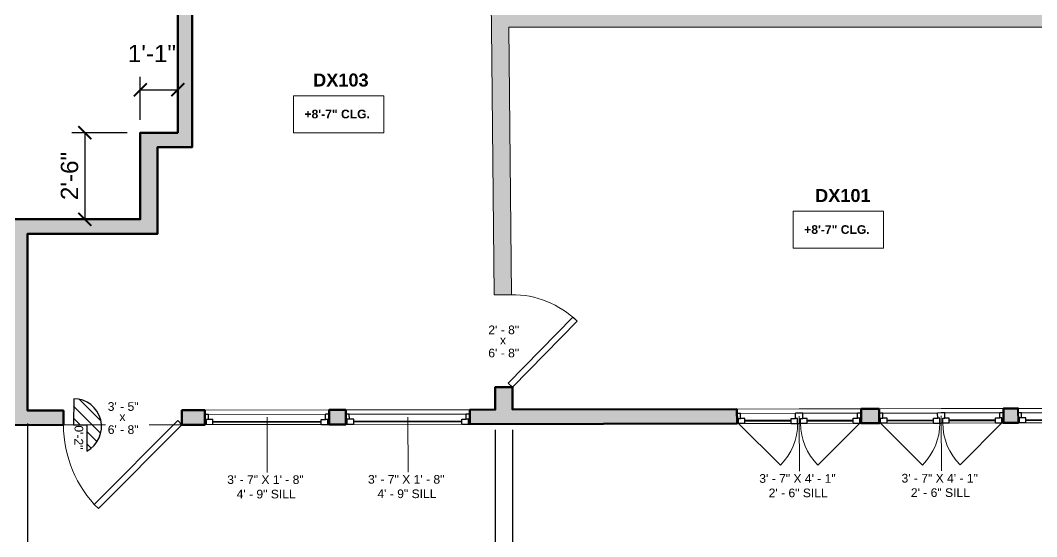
# Model space of a CAD drawing. Header units: inches. Extents: x -2078 to 106214, y -964 to 6385.
# Drawn here: x 93192.4 to 93544.3, y 3514.4 to 3693.2 of the extents above; entities that cross this region are included whole.
import ezdxf

# ---------------------------------------------------------------- set-up
doc = ezdxf.new("R2010")
doc.units = ezdxf.units.IN
doc.header["$MEASUREMENT"] = 0
for name, color, linetype, lineweight in [('A-ANNO', 2, 'Continuous', 5), ('A-ANNO-DIMS', 1, 'Continuous', 9), ('A-DETAIL-2', 20, 'Continuous', 25), ('A-DETAIL-3', 40, 'Continuous', 15), ('A-DOOR', 1, 'Continuous', 18), ('A-GLAZ', 2, 'Continuous', 30), ('A-WALL', 3, 'Continuous', 40), ('A-WINDOWS', 2, 'Continuous', 18)]:
    doc.layers.add(name, color=color, linetype=linetype, lineweight=lineweight)
doc.layers.add('A-HATCH', color=9, linetype='Continuous')
doc.styles.add('Arial_1', font='arial.ttf', dxfattribs={"height": 0.0625})
doc.styles.add('Arial_2', font='arial.ttf', dxfattribs={"height": 3})
doc.styles.add('Arial_B', font='arialbd.ttf', dxfattribs={"height": 4.5})
doc.styles.add('Arial_B_1', font='arialbd.ttf', dxfattribs={"height": 3})
doc.styles.add('Jay Cad', font='arial.ttf', dxfattribs={"height": 0.125})
doc.dimstyles.new('Jay Cad - DIMS', dxfattribs={"dimtxt": 0.125, "dimasz": 0.09375, "dimexe": 0.09375, "dimexo": 0.09375, "dimgap": 0.046875, "dimtad": 1, "dimdec": 1, "dimzin": 0, "dimdsep": 46, "dimlunit": 4, "dimtxsty": 'Jay Cad', "dimblk": 'ARCHTICK', "dimcen": 0.09, "dimclrd": 1, "dimclre": 1, "dimclrt": 256, "dimadec": 0, "dimazin": 0, "dimtfac": 1, "dimtdec": 1, "dimtofl": 0, "dimtmove": 1, "dimatfit": 3, "dimfxl": 1, "dimtolj": 1, "dimtzin": 0, "dimarcsym": 0})

# ---------------------------------------------------------------- blocks, each defined once
blk = doc.blocks.new('JC_SINGLE DOOR-NO TRIM - SINGLE DOOR-1461038-Didax House - 1ST FL')
at = {"layer": 'A-DOOR', "lineweight": 30}
for p, q in [((-9.91, -30.08), (19.09, -1.09)), ((20.5, -2.5), (-8.49, -31.49)), ((19.09, -1.09), (20.5, -2.5)), ((-8.49, -31.49), (-9.91, -30.08))]:
    blk.add_line(p, q, dxfattribs=at)
at = {"layer": 'A-DOOR', "lineweight": 9}
blk.add_arc((20.5, -2.5), 41, 180, 225, dxfattribs=at)
blk = doc.blocks.new('JC_FIXED WINDOW - MUNTIN - FIXED WINDOW-1461098-Didax House - 1ST FL')
at = {"layer": 'A-GLAZ'}
for p, q in [((-21.5, 2.5), (-21.5, -2.5)), ((-18.75, 2.5), (-21.5, 2.5)), ((-21, 2.5), (-21, 0.75)), ((-21, 0.75), (-20.25, 0.75)), ((-18.75, 0.75), (-20.25, 0.75)), ((-20.25, 0.75), (-20.25, -1)), ((-18.75, 2.5), (-18.75, 0.75)), ((18.75, 2.5), (21.5, 2.5)), ((18.75, 2.5), (18.75, 0.75)), ((18.75, 0.75), (21, 0.75)), ((20.25, 0.75), (20.25, -1)), ((21, 2.5), (21, 0.75)), ((21.5, 2.5), (21.5, -2.5)), ((-21.5, -1), (-20.25, -1)), ((20.25, -1), (21.5, -1))]:
    blk.add_line(p, q, dxfattribs=at)
at = {"layer": 'A-GLAZ', "lineweight": 9}
for p, q in [((18.75, 2.5), (-18.75, 2.5)), ((20.25, -1), (-20.25, -1))]:
    blk.add_line(p, q, dxfattribs=at)
at = {"layer": 'A-GLAZ', "lineweight": 40}
blk.add_line((-18.75, 1.62), (18.75, 1.62), dxfattribs=at)
at = {"layer": 'A-WINDOWS'}
for p, q in [((21.5, 2.5), (-21.5, 2.5)), ((-21.5, -2.5), (21.5, -2.5))]:
    blk.add_line(p, q, dxfattribs=at)
blk = doc.blocks.new('JC_SINGLE DOOR-NO TRIM - SINGLE DOOR-1461312-Didax House - 1ST FL')
at = {"layer": 'A-DOOR', "lineweight": 30}
for p, q in [((-6.63, 25.63), (-8.04, 24.21)), ((16, 3), (-6.63, 25.63)), ((-8.04, 24.21), (14.59, 1.59)), ((14.59, 1.59), (16, 3))]:
    blk.add_line(p, q, dxfattribs=at)
at = {"layer": 'A-DOOR', "lineweight": 9}
blk.add_arc((16, 3), 32, 135, 180, dxfattribs=at)
blk = doc.blocks.new('JC_CASEMENT_DOUBLE - CASEMENT - DOUBLE-1461616-Didax House - 1ST FL')
at = {"layer": 'A-GLAZ'}
for p, q in [((-21.5, 2.5), (-21.5, -2.5)), ((-18.75, 2.5), (-21.5, 2.5)), ((-21, 2.5), (-21, 0.75)), ((-21, 0.75), (-20.25, 0.75)), ((-18.75, 0.75), (-20.25, 0.75)), ((-20.25, 0.75), (-20.25, -1)), ((-18.75, 2.5), (-18.75, 0.75)), ((-2.75, 2.5), (0, 2.5)), ((-2.75, 2.5), (-2.75, 0.75)), ((-2.75, 0.75), (-1.25, 0.75)), ((-1.25, 0.75), (-1.25, -1)), ((-0.5, 0.75), (-1.25, 0.75)), ((-0.5, 2.5), (-0.5, 0.75)), ((2.75, 2.5), (0, 2.5)), ((0.5, 2.5), (0.5, 0.75)), ((0.5, 0.75), (1.25, 0.75)), ((2.75, 0.75), (1.25, 0.75)), ((1.25, 0.75), (1.25, -1)), ((2.75, 2.5), (2.75, 0.75)), ((18.75, 2.5), (21.5, 2.5)), ((18.75, 2.5), (18.75, 0.75)), ((18.75, 0.75), (20.25, 0.75)), ((20.25, 0.75), (20.25, -1)), ((21, 0.75), (20.25, 0.75)), ((21, 2.5), (21, 0.75)), ((21.5, 2.5), (21.5, -2.5)), ((-21.5, -1), (-20.25, -1)), ((-1.25, -1), (0, -1)), ((0, -1), (1.25, -1)), ((20.25, -1), (21.5, -1))]:
    blk.add_line(p, q, dxfattribs=at)
at = {"layer": 'A-GLAZ', "lineweight": 9}
for p, q in [((-18.75, 2.5), (-2.75, 2.5)), ((2.75, 2.5), (18.75, 2.5)), ((-1.25, -1), (-20.25, -1)), ((20.25, -1), (1.25, -1))]:
    blk.add_line(p, q, dxfattribs=at)
at = {"layer": 'A-GLAZ', "lineweight": 40}
for p, q in [((-18.75, 1.62), (-2.75, 1.62)), ((2.75, 1.62), (18.75, 1.62))]:
    blk.add_line(p, q, dxfattribs=at)
at = {"layer": 'A-WINDOWS', "lineweight": 9}
for p, q in [((-21, 2.5), (-6.5, 17)), ((21, 2.5), (6.5, 17))]:
    blk.add_line(p, q, dxfattribs=at)
at = {"layer": 'A-WINDOWS'}
for p, q in [((0, 2.5), (-21.5, 2.5)), ((21.5, 2.5), (0, 2.5)), ((-21.5, -2.5), (0, -2.5)), ((0, -2.5), (21.5, -2.5))]:
    blk.add_line(p, q, dxfattribs=at)
at = {"layer": 'A-WINDOWS', "lineweight": 9}
for centre, start, end in [((-21, 2.5), 360, 45), ((21, 2.5), 135, 180)]:
    blk.add_arc(centre, 20.5, start, end, dxfattribs=at)
blk = doc.blocks.new('JC_FIXED WINDOW - MUNTIN - FIXED WINDOW-1466307-Didax House - 1ST FL')
at = {"layer": 'A-GLAZ'}
for p, q in [((-21.5, 2.5), (-21.5, -2.5)), ((-18.75, 2.5), (-21.5, 2.5)), ((-21, 2.5), (-21, 0.75)), ((-21, 0.75), (-20.25, 0.75)), ((-18.75, 0.75), (-20.25, 0.75)), ((-20.25, 0.75), (-20.25, -1)), ((-18.75, 2.5), (-18.75, 0.75)), ((18.75, 2.5), (21.5, 2.5)), ((18.75, 2.5), (18.75, 0.75)), ((18.75, 0.75), (21, 0.75)), ((20.25, 0.75), (20.25, -1)), ((21, 2.5), (21, 0.75)), ((21.5, 2.5), (21.5, -2.5)), ((-21.5, -1), (-20.25, -1)), ((20.25, -1), (21.5, -1))]:
    blk.add_line(p, q, dxfattribs=at)
at = {"layer": 'A-GLAZ', "lineweight": 9}
for p, q in [((18.75, 2.5), (-18.75, 2.5)), ((20.25, -1), (-20.25, -1))]:
    blk.add_line(p, q, dxfattribs=at)
at = {"layer": 'A-GLAZ', "lineweight": 40}
blk.add_line((-18.75, 1.62), (18.75, 1.62), dxfattribs=at)
at = {"layer": 'A-WINDOWS'}
for p, q in [((21.5, 2.5), (-21.5, 2.5)), ((-21.5, -2.5), (21.5, -2.5))]:
    blk.add_line(p, q, dxfattribs=at)
blk = doc.blocks.new('_ArchTick')
at = {"color": 0, "linetype": 'ByBlock', "const_width": 0.15}
blk.add_lwpolyline([(-0.5, -0.5), (0.5, 0.5)], dxfattribs=at)
blk = doc.blocks.new('*D3266')
at = {"layer": 'A-ANNO-DIMS', "color": 1, "lineweight": -2, "transparency": 16777216}
for p, q in [((93229.4, 3654.26), (93210.22, 3654.26)), ((93214.72, 3654.26), (93214.72, 3624.26)), ((93214.47, 3624.26), (93210.22, 3624.26))]:
    blk.add_line(p, q, dxfattribs=at)
at = {"layer": 'Defpoints', "color": 0, "transparency": 16777216}
for p in [(93233.9, 3654.26), (93214.72, 3624.26), (93218.97, 3624.26)]:
    blk.add_point(p, dxfattribs=at)
at = {"layer": 'A-ANNO-DIMS', "color": 1, "lineweight": -2, "transparency": 16777216, "xscale": 4.5, "yscale": 4.5, "zscale": 4.5}
for p, rotation in [((93214.72, 3654.26), 90), ((93214.72, 3624.26), 270)]:
    blk.add_blockref('_ArchTick', p, dxfattribs=dict(at, rotation=rotation))
at = {"layer": 'A-ANNO-DIMS', "color": 2, "transparency": 16777216, "insert": (93209.41, 3639.26), "char_height": 6, "width": 0.4008, "attachment_point": 5, "rotation": 90, "style": 'Jay Cad'}
blk.add_mtext('\\A1;2\'-6"', dxfattribs=at)
blk = doc.blocks.new('*D3267')
at = {"layer": 'A-ANNO-DIMS', "color": 1, "lineweight": -2, "transparency": 16777216}
for p, q in [((93233.9, 3658.76), (93233.9, 3673.62)), ((93233.9, 3669.12), (93246.9, 3669.12)), ((93246.9, 3668.86), (93246.9, 3664.62))]:
    blk.add_line(p, q, dxfattribs=at)
at = {"layer": 'Defpoints', "color": 0, "transparency": 16777216}
for p in [(93246.9, 3673.36), (93246.9, 3669.12), (93233.9, 3654.26)]:
    blk.add_point(p, dxfattribs=at)
at = {"layer": 'A-ANNO-DIMS', "color": 1, "lineweight": -2, "transparency": 16777216, "xscale": 4.5, "yscale": 4.5, "zscale": 4.5, "rotation": 180}
blk.add_blockref('_ArchTick', (93233.9, 3669.12), dxfattribs=at)
at = {"layer": 'A-ANNO-DIMS', "color": 1, "lineweight": -2, "transparency": 16777216, "xscale": 4.5, "yscale": 4.5, "zscale": 4.5}
blk.add_blockref('_ArchTick', (93246.9, 3669.12), dxfattribs=at)
at = {"layer": 'A-ANNO-DIMS', "color": 2, "transparency": 16777216, "insert": (93237.92, 3681.68), "char_height": 6, "width": 0.4008, "attachment_point": 5, "style": 'Jay Cad'}
blk.add_mtext('\\A1;1\'-1"', dxfattribs=at)
blk = doc.blocks.new('*D3278')
at = {"layer": 'A-ANNO-DIMS', "color": 1, "lineweight": -2, "transparency": 16777216}
for p, q in [((93580.85, 3554.33), (93580.85, 3492.89)), ((93362.85, 3551.39), (93362.85, 3492.89)), ((93362.85, 3497.39), (93580.85, 3497.39))]:
    blk.add_line(p, q, dxfattribs=at)
at = {"layer": 'Defpoints', "color": 0, "transparency": 16777216}
for p in [(93580.85, 3558.83), (93362.85, 3555.89), (93580.85, 3497.39)]:
    blk.add_point(p, dxfattribs=at)
at = {"layer": 'A-ANNO-DIMS', "color": 1, "lineweight": -2, "transparency": 16777216, "xscale": 4.5, "yscale": 4.5, "zscale": 4.5, "rotation": 180}
blk.add_blockref('_ArchTick', (93362.85, 3497.39), dxfattribs=at)
at = {"layer": 'A-ANNO-DIMS', "color": 1, "lineweight": -2, "transparency": 16777216, "xscale": 4.5, "yscale": 4.5, "zscale": 4.5}
blk.add_blockref('_ArchTick', (93580.85, 3497.39), dxfattribs=at)
at = {"layer": 'A-ANNO-DIMS', "color": 2, "transparency": 16777216, "insert": (93471.85, 3502.71), "char_height": 6, "width": 0.4874, "attachment_point": 5, "style": 'Jay Cad'}
blk.add_mtext('\\A1;18\'-2"', dxfattribs=at)
blk = doc.blocks.new('*D3279')
at = {"layer": 'A-ANNO-DIMS', "color": 1, "lineweight": -2, "transparency": 16777216}
for p, q in [((93194.85, 3553.51), (93194.85, 3492.89)), ((93356.85, 3551.33), (93356.85, 3492.89)), ((93194.85, 3497.39), (93356.85, 3497.39))]:
    blk.add_line(p, q, dxfattribs=at)
at = {"layer": 'Defpoints', "color": 0, "transparency": 16777216}
for p in [(93194.85, 3558.01), (93356.85, 3555.83), (93356.85, 3497.39)]:
    blk.add_point(p, dxfattribs=at)
at = {"layer": 'A-ANNO-DIMS', "color": 1, "lineweight": -2, "transparency": 16777216, "xscale": 4.5, "yscale": 4.5, "zscale": 4.5, "rotation": 180}
blk.add_blockref('_ArchTick', (93194.85, 3497.39), dxfattribs=at)
at = {"layer": 'A-ANNO-DIMS', "color": 1, "lineweight": -2, "transparency": 16777216, "xscale": 4.5, "yscale": 4.5, "zscale": 4.5}
blk.add_blockref('_ArchTick', (93356.85, 3497.39), dxfattribs=at)
at = {"layer": 'A-ANNO-DIMS', "color": 2, "transparency": 16777216, "insert": (93275.85, 3502.71), "char_height": 6, "width": 0.4874, "attachment_point": 5, "style": 'Jay Cad'}
blk.add_mtext('\\A1;13\'-6"', dxfattribs=at)
blk = doc.blocks.new('JC- existing door Tag_quad - JC- existing door Tag_quad-839775-Didax House - 1ST FL')
at = {"layer": 'A-ANNO', "insert": (-0.0234, 0.0378), "char_height": 0.0625, "width": 0.0505, "attachment_point": 1, "style": 'Arial_2', "bg_fill": 3, "box_fill_scale": 1.25, "bg_fill_color": 256, "bg_fill_true_color": 13158600, "bg_fill_transparency": 0}
blk.add_mtext('x', dxfattribs=at)
blk = doc.blocks.new('*D3294')
at = {"layer": 'A-ANNO-DIMS', "color": 1, "lineweight": -2, "transparency": 16777216}
for p, q in [((93586.85, 3549.35), (93586.83, 3480.83)), ((92622.83, 3545.07), (92622.81, 3481.11)), ((92622.81, 3485.61), (93586.83, 3485.33))]:
    blk.add_line(p, q, dxfattribs=at)
at = {"layer": 'Defpoints', "color": 0, "transparency": 16777216}
for p in [(93586.85, 3553.85), (92622.83, 3549.57), (93586.83, 3485.33)]:
    blk.add_point(p, dxfattribs=at)
at = {"layer": 'A-ANNO-DIMS', "color": 1, "lineweight": -2, "transparency": 16777216, "xscale": 4.5, "yscale": 4.5, "zscale": 4.5}
for p, rotation in [((92622.81, 3485.61), 179.9835297795133), ((93586.83, 3485.33), 359.9835297795133)]:
    blk.add_blockref('_ArchTick', p, dxfattribs=dict(at, rotation=rotation))
at = {"layer": 'A-ANNO-DIMS', "color": 2, "transparency": 16777216, "insert": (93104.82, 3490.78), "char_height": 6, "width": 0.4874, "attachment_point": 5, "rotation": 359.9835, "style": 'Jay Cad'}
blk.add_mtext('\\A1;80\'-4"', dxfattribs=at)

msp = doc.modelspace()

# ---------------------------------------------------------------- hatches: boundary and pattern name
at = {"layer": 'A-HATCH'}
h = msp.add_hatch(color=256, dxfattribs=at)
h.dxf.hatch_style = 1
h.paths.add_polyline_path([(92622.901, 3797.588), (92622.83, 3549.565), (92752.313, 3550.059), (92752.305, 3552.059), (92754.801, 3552.064), (92754.79, 3557.059), (92628.832, 3556.588), (92628.898, 3787.588), (92819.788, 3787.588), (92821.831, 3557.208), (92790.79, 3557.141), (92790.801, 3552.141), (92868.801, 3552.308), (92868.79, 3557.308), (92827.831, 3557.22), (92826.9, 3662.213), (92846.9, 3662.213), (92846.9, 3703.213), (92840.9, 3703.213), (92826.48, 3709.54), (92826.168, 3744.75), (92840.9, 3751.213), (92846.9, 3751.213), (92846.9, 3783.463), (92850.9, 3783.463), (92850.9, 3787.725), (92971.711, 3787.725), (92971.711, 3794.725), (92961.961, 3794.725), (92961.961, 3792.725), (92865.961, 3792.725), (92865.961, 3794.725), (92851.9, 3794.725), (92851.9, 3818.213), (92817.211, 3818.213), (92817.211, 3797.588)])
h.paths.add_polyline_path([(92919.051, 3552.416), (92919.04, 3557.416), (92911.79, 3557.4), (92911.801, 3552.4)], flags=17)
h.paths.add_polyline_path([(92989.29, 3557.566), (92985.04, 3557.557), (92985.05, 3552.557), (92989.3, 3552.566)])
h.paths.add_polyline_path([(93055.29, 3557.707), (93055.3, 3552.707), (93062.8, 3552.723), (93062.79, 3557.723)])
h.paths.add_polyline_path([(93207.3, 3553.033), (93207.289, 3558.033), (93194.853, 3558.006), (93194.853, 3619.256), (93239.9, 3619.256), (93239.9, 3649.256), (93251.9, 3649.256), (93251.9, 3727.225), (93246.9, 3727.225), (93246.9, 3654.256), (93233.9, 3654.256), (93233.9, 3624.256), (93189.853, 3624.256), (93189.853, 3557.995), (93105.79, 3557.815), (93105.8, 3552.815)])
h.paths.add_polyline_path([(93248.289, 3558.12), (93248.3, 3553.12), (93256.3, 3553.138), (93256.289, 3558.138)])
h.paths.add_polyline_path([(93145.961, 3788.725), (93154.711, 3788.725), (93154.711, 3794.725), (93113.961, 3794.725), (93113.961, 3792.725), (93017.961, 3792.725), (93017.961, 3794.725), (93007.711, 3794.725), (93007.711, 3787.725), (93126.961, 3787.725), (93126.961, 3760.725), (93145.961, 3760.725)])
h.paths.add_polyline_path([(93198.711, 3794.725), (93198.711, 3788.725), (93202.9, 3788.725), (93202.9, 3794.725)])
h.paths.add_polyline_path([(93290.569, 3788.725), (93297.248, 3799.985), (93303.672, 3799.985), (93303.672, 3804.985), (93300.213, 3804.985), (93303.594, 3810.685), (93299.294, 3813.236), (93288.315, 3794.725), (93246.9, 3794.725), (93246.9, 3759.225), (93251.9, 3759.225), (93251.9, 3788.725)])
h.paths.add_polyline_path([(93299.289, 3558.23), (93299.3, 3553.23), (93305.05, 3553.242), (93305.039, 3558.242)])
h.paths.add_polyline_path([(93440.549, 3553.532), (93440.539, 3558.532), (93362.828, 3558.366), (93362.749, 3566.144), (93356.749, 3566.083), (93356.827, 3558.353), (93348.039, 3558.334), (93348.05, 3553.334)])
h.paths.add_polyline_path([(93356.424, 3598.082), (93362.424, 3598.143), (93361.483, 3690.832), (93580.853, 3690.832), (93580.853, 3650.832), (93586.853, 3650.832), (93586.853, 3724.332), (93580.853, 3724.332), (93580.853, 3695.832), (93516.211, 3695.832), (93360.47, 3695.832), (93360.458, 3698.356), (93355.458, 3698.332), (93355.494, 3690.832), (93355.483, 3690.832)])
h.paths.add_polyline_path([(93489.789, 3558.637), (93483.539, 3558.624), (93483.549, 3553.624), (93489.799, 3553.637)])
h.paths.add_polyline_path([(93537.853, 3558.74), (93532.789, 3558.729), (93532.799, 3553.729), (93537.864, 3553.74)])
h.paths.add_polyline_path([(93586.853, 3553.845), (93586.853, 3559.082), (93580.853, 3559.082), (93580.863, 3553.832)])
h.paths.add_polyline_path([(93580.853, 3607.832), (93580.853, 3602.082), (93586.853, 3602.082), (93586.853, 3607.832)], flags=17)
h.paths.add_polyline_path([(93360.234, 3745.047), (93359.918, 3810.941), (93361.179, 3813.143), (93356.839, 3815.627), (93354.912, 3812.259), (93355.286, 3734.331), (93360.286, 3734.355), (93360.258, 3740.047), (93453.217, 3740.047), (93453.217, 3782.051), (93515.459, 3783.137), (93515.459, 3800.832), (93549.959, 3800.832), (93549.959, 3805.832), (93526.471, 3805.832), (93509.116, 3821.628), (93508.695, 3826.317), (93510.748, 3829.704), (93479.96, 3848.361), (93492.427, 3868.934), (93418.206, 3912.793), (93442.139, 3954.613), (93435.793, 3958.377), (93433.242, 3954.076), (93435.354, 3952.824), (93374.72, 3846.872), (93379.06, 3844.389), (93415.723, 3908.453), (93485.531, 3867.202), (93473.092, 3846.677), (93481.179, 3841.776), (93503.501, 3828.249), (93507.118, 3787.992), (93453.217, 3787.052), (93453.217, 3799.749), (93453.217, 3801.555), (93453.217, 3806.052), (93448.217, 3806.052), (93448.217, 3745.047)])
h.paths.add_polyline_path([(93580.853, 3767.332), (93586.853, 3767.332), (93586.853, 3799.866), (93627.139, 3867.625), (93621.981, 3870.692), (93583.42, 3805.832), (93571.959, 3805.832), (93571.959, 3800.832), (93580.853, 3800.832)])
h.paths.add_polyline_path([(93649.114, 3904.586), (93651.669, 3908.884), (93646.512, 3911.95), (93643.956, 3907.652)])
h.paths.add_polyline_path([(93751.834, 4077.356), (93746.677, 4080.423), (93668.487, 3948.911), (93673.644, 3945.845)])
h.paths.add_polyline_path([(93768.652, 4117.383), (93773.809, 4114.317), (93802.714, 4162.933), (93537.519, 4319.63), (93533.275, 4312.38), (93538.453, 4309.349), (93539.653, 4311.399), (93794.482, 4160.828)])
h.paths.add_polyline_path([(93513.824, 4267.278), (93516.729, 4272.24), (93511.551, 4275.271), (93508.646, 4270.309)])
h.paths.add_polyline_path([(93454.629, 4178.037), (93497.908, 4152.938), (93495.588, 4148.926), (93499.917, 4146.423), (93521.862, 4184.373), (93479.53, 4208.696), (93492.1, 4230.169), (93486.922, 4233.2)])
h.paths.add_polyline_path([(93474.814, 4113), (93479.142, 4110.497), (93481.895, 4115.259), (93477.567, 4117.761)])
h.paths.add_polyline_path([(93457.617, 4073.273), (93453.288, 4075.776), (93450.535, 4071.015), (93454.863, 4068.512)])
h.paths.add_polyline_path([(93430.585, 4026.526), (93433.338, 4031.287), (93429.01, 4033.79), (93426.256, 4029.029)])
h.paths.add_polyline_path([(93402.571, 3978.081), (93409.059, 3989.302), (93404.731, 3991.804), (93386.334, 3959.99), (93343.037, 3886.989), (93347.337, 3884.439), (93350.016, 3888.954), (93352.596, 3887.424), (93393.278, 3956.017), (93390.697, 3957.548), (93400.068, 3973.752), (93402.278, 3972.441), (93404.829, 3976.741)])
h.paths.add_polyline_path([(93325.402, 3847.454), (93321.102, 3850.005), (93317.658, 3844.199), (93321.959, 3841.649)])

# ---------------------------------------------------------------- linework, layer by layer
at = {"layer": 'A-ANNO'}
for p, q in [((93277.794, 3555.684), (93277.893, 3536.607)), ((93326.544, 3555.788), (93326.643, 3536.711)), ((93462.044, 3556.078), (93462.143, 3537.001)), ((93511.294, 3556.183), (93511.393, 3537.106))]:
    msp.add_line(p, q, dxfattribs=at)
at = {"layer": 'A-ANNO', "flags": 128}
for points in [[(93286.918, 3667.057), (93318.22, 3667.057), (93318.22, 3654.256), (93286.918, 3654.256)], [(93459.992, 3627.057), (93491.294, 3627.057), (93491.294, 3614.256), (93459.992, 3614.256)]]:
    msp.add_lwpolyline(points, close=True, dxfattribs=at)
at = {"layer": 'A-DETAIL-3', "lineweight": 9}
msp.add_line((93207.3, 3553.033), (93248.3, 3553.12), dxfattribs=at)
msp.add_lwpolyline([(93516.081, 3703.261), (93516.098, 3702.261), (93516.211, 3695.832), (93360.47, 3695.832), (93360.458, 3698.356), (93355.458, 3698.332), (93355.494, 3690.832), (93355.483, 3690.832), (93356.424, 3598.082), (93362.424, 3598.143), (93361.483, 3690.832), (93580.853, 3690.832), (93580.853, 3650.832), (93586.853, 3650.832), (93586.853, 3724.332), (93580.853, 3724.332), (93580.853, 3695.832), (93516.211, 3695.832)], dxfattribs=at)
at = {"layer": 'A-WALL'}
msp.add_line((93537.853, 3558.74), (93537.864, 3553.74), dxfattribs=at)
at = {"layer": 'A-WALL', "lineweight": 60}
for points in [[(93440.539, 3558.532), (93362.828, 3558.366), (93362.749, 3566.144), (93356.749, 3566.083), (93356.827, 3558.353), (93348.039, 3558.334), (93348.05, 3553.334), (93440.549, 3553.532)], [(93489.789, 3558.637), (93483.539, 3558.624), (93483.549, 3553.624), (93489.799, 3553.637)], [(93256.289, 3558.138), (93248.289, 3558.12), (93248.3, 3553.12), (93256.3, 3553.138)], [(93305.039, 3558.242), (93299.289, 3558.23), (93299.3, 3553.23), (93305.05, 3553.242)]]:
    msp.add_lwpolyline(points, close=True, dxfattribs=at)
msp.add_lwpolyline([(93538.039, 3558.741), (93532.789, 3558.729), (93532.799, 3553.729), (93538.049, 3553.741)], dxfattribs=at)

# ---------------------------------------------------------------- block references
at = {"layer": 'A-DOOR'}
for name, p, rotation in [('JC_SINGLE DOOR-NO TRIM - SINGLE DOOR-1461312-Didax House - 1ST FL', (93359.586, 3582.113), 270.5815121548243), ('JC_SINGLE DOOR-NO TRIM - SINGLE DOOR-1461038-Didax House - 1ST FL', (93227.795, 3555.577), 0.1226490872833573)]:
    msp.add_blockref(name, p, dxfattribs=dict(at, rotation=rotation))
at = {"layer": 'A-WINDOWS', "rotation": 180.1226490872832}
for name, p in [('JC_CASEMENT_DOUBLE - CASEMENT - DOUBLE-1461616-Didax House - 1ST FL', (93462.044, 3556.078)), ('JC_CASEMENT_DOUBLE - CASEMENT - DOUBLE-1461616-Didax House - 1ST FL', (93511.294, 3556.183)), ('JC_FIXED WINDOW - MUNTIN - FIXED WINDOW-1466307-Didax House - 1ST FL', (93559.358, 3556.286)), ('JC_FIXED WINDOW - MUNTIN - FIXED WINDOW-1461098-Didax House - 1ST FL', (93277.794, 3555.684)), ('JC_FIXED WINDOW - MUNTIN - FIXED WINDOW-1461098-Didax House - 1ST FL', (93326.544, 3555.788))]:
    msp.add_blockref(name, p, dxfattribs=at)

# ---------------------------------------------------------------- texts
at = {"layer": 'A-ANNO', "attachment_point": 1}
for s, insert, char_height, width, style in [('DX103', (93293.746, 3674.746), 4.5, 33.1785, 'Arial_B'), ('+8\'-7" CLG.', (93290.758, 3662.217), 3, 28.482, 'Arial_B_1'), ('DX101', (93467.599, 3634.746), 4.5, 34.542, 'Arial_B'), ('+8\'-7" CLG.', (93463.832, 3622.217), 3, 28.482, 'Arial_B_1'), ('3\' - 7" X 1\' - 8"', (93264.013, 3535.607), 3, 33.4815, 'Arial_1'), ('3\' - 7" X 1\' - 8"', (93312.763, 3535.711), 3, 33.4815, 'Arial_1'), ('3\' - 7" X 4\' - 1"', (93448.263, 3536.001), 3, 33.4815, 'Arial_1'), ('3\' - 7" X 4\' - 1"', (93497.513, 3536.106), 3, 33.4815, 'Arial_1'), ('4\' - 9" SILL', (93267.263, 3530.607), 3, 25.6035, 'Arial_1'), ('4\' - 9" SILL', (93316.013, 3530.711), 3, 25.6035, 'Arial_1'), ('2\' - 6" SILL', (93451.513, 3531.001), 3, 25.6035, 'Arial_1'), ('2\' - 6" SILL', (93500.763, 3531.106), 3, 25.6035, 'Arial_1')]:
    msp.add_mtext(s, dxfattribs=dict(at, insert=insert, char_height=char_height, width=width, style=style))
at = {"layer": 'A-ANNO', "insert": (93214.138, 3552.896), "char_height": 3, "width": 11.9685, "attachment_point": 1, "rotation": 269.69433, "style": 'Arial_1'}
msp.add_mtext('0\'-2" ', dxfattribs=at)

# ---------------------------------------------------------------- dimensions: what is measured, and where the dimension line sits
at = {"layer": 'A-ANNO-DIMS'}
dim = msp.add_linear_dim(base=(93246.9, 3669.118), p1=(93233.9, 3654.256), p2=(93246.9, 3673.36), dimstyle='Jay Cad - DIMS', override={"dimclrt": 2}, dxfattribs=at)
dim.commit()
dim.dimension.update_dxf_attribs({"geometry": '*D3267', "text_midpoint": (93237.922, 3676.413), "dimtype": 160})
dim = msp.add_linear_dim(base=(93214.724, 3624.256), p1=(93233.9, 3654.256), p2=(93218.967, 3624.256), angle=90, dimstyle='Jay Cad - DIMS', override={"dimclrt": 2}, dxfattribs=at)
dim.commit()
dim.dimension.update_dxf_attribs({"geometry": '*D3266', "text_midpoint": (93209.411, 3639.256)})
for base, p1, p2, picture, middle in [((93580.853, 3497.392), (93362.853, 3555.89), (93580.853, 3558.832), '*D3278', (93471.853, 3502.706)), ((93356.853, 3497.392), (93194.853, 3558.006), (93356.853, 3555.829), '*D3279', (93275.853, 3502.708))]:
    dim = msp.add_linear_dim(base=base, p1=p1, p2=p2, dimstyle='Jay Cad - DIMS', override={"dimclrt": 2}, dxfattribs=at)
    dim.commit()
    dim.dimension.update_dxf_attribs({"geometry": picture, "text_midpoint": middle})

# ---------------------------------------------------------------- next in the draw order: block references
at = {"layer": 'A-ANNO', "xscale": 48, "yscale": 48, "zscale": 48}
for p in [(93359.586, 3582.113), (93227.795, 3555.577)]:
    msp.add_blockref('JC- existing door Tag_quad - JC- existing door Tag_quad-839775-Didax House - 1ST FL', p, dxfattribs=at)

# ---------------------------------------------------------------- next in the draw order: texts
at = {"layer": 'A-ANNO', "char_height": 3, "width": 13.4835, "attachment_point": 1, "style": 'Arial_1', "bg_fill": 3, "box_fill_scale": 1.25, "bg_fill_color": 256, "bg_fill_true_color": 13158600, "bg_fill_transparency": 0}
for s, insert in [('2\' - 8"', (93354.422, 3587.466)), ('6\' - 8"', (93354.422, 3579.455)), ('3\' - 5"', (93222.63, 3560.929)), ('6\' - 8"', (93222.63, 3552.918))]:
    msp.add_mtext(s, dxfattribs=dict(at, insert=insert))

# ---------------------------------------------------------------- next in the draw order: hatches: boundary and pattern name
at = {"layer": 'A-HATCH'}
h = msp.add_hatch(dxfattribs=at)
h.set_pattern_fill('FP_1', color=250, scale=48, angle=180, style=0, pattern_type=2)
h.set_pattern_definition([(315, (93076.3755, 3604.9376), (2.12132, 2.12132), [])])
h.paths.add_polyline_path([(93210.835, 3562.134), (93210.786, 3553.057), (93215.409, 3553.033), (93215.361, 3543.956), (93217.115, 3545.159), (93218.563, 3546.717), (93219.635, 3548.554), (93220.279, 3550.581), (93220.464, 3552.7), (93220.181, 3554.808), (93219.443, 3556.803), (93218.286, 3558.588), (93216.766, 3560.077), (93214.958, 3561.197), (93212.948, 3561.894)])

# ---------------------------------------------------------------- next in the draw order: linework, layer by layer
at = {"layer": 'A-DETAIL-2'}
msp.add_lwpolyline([(93210.786, 3553.057), (93215.409, 3553.033), (93215.361, 3543.956, 0.7792828), (93210.835, 3562.134)], format="xyb", close=True, dxfattribs=at)
at = {"layer": 'A-WALL', "lineweight": 60}
msp.add_lwpolyline([(93105.8, 3552.815), (93207.3, 3553.033), (93207.289, 3558.033), (93194.853, 3558.006), (93194.853, 3619.256), (93239.9, 3619.256), (93239.9, 3649.256), (93251.9, 3649.256), (93251.9, 3727.225), (93246.9, 3727.225), (93246.9, 3654.256), (93233.9, 3654.256), (93233.9, 3624.256), (93189.853, 3624.256), (93189.853, 3557.995), (93105.79, 3557.815)], close=True, dxfattribs=at)

# ---------------------------------------------------------------- next in the draw order: dimensions: what is measured, and where the dimension line sits
at = {"layer": 'A-ANNO-DIMS'}
dim = msp.add_linear_dim(base=(93586.833, 3485.33), p1=(92622.83, 3549.565), p2=(93586.853, 3553.845), angle=359.98353, dimstyle='Jay Cad - DIMS', override={"dimclrt": 2}, dxfattribs=at)
dim.commit()
dim.dimension.update_dxf_attribs({"geometry": '*D3294', "text_midpoint": (93104.824, 3490.782)})

doc.saveas('drawing.dxf')
